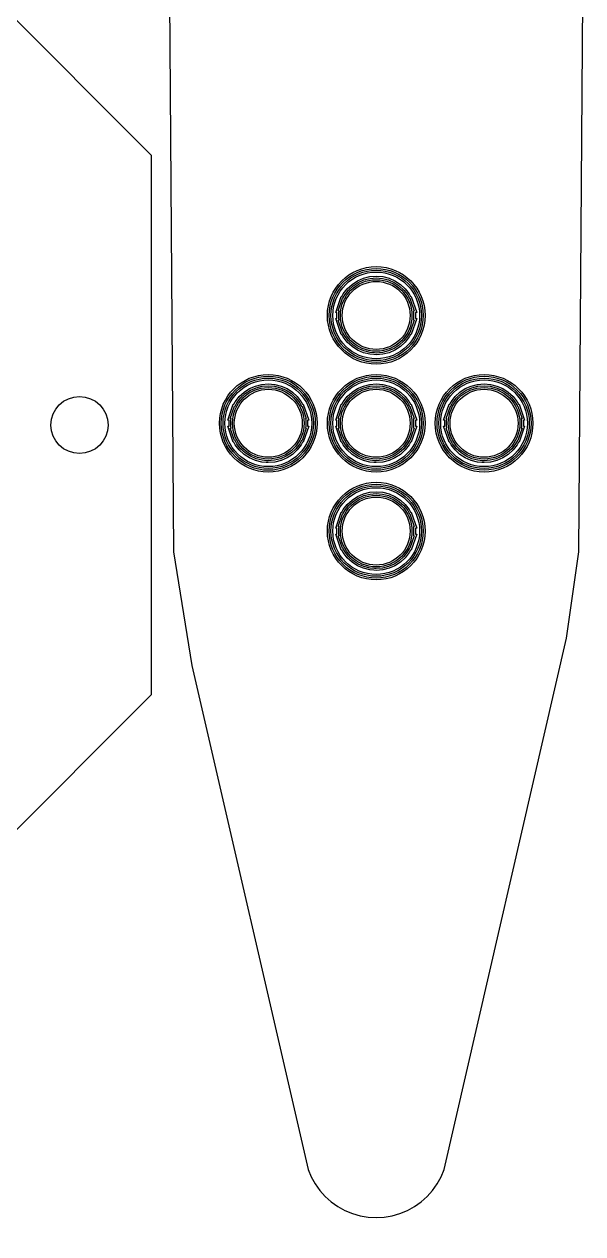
# Model space of a CAD drawing. Header units: millimetres. Extents: x -214 to 214, y -114 to 114.
# Drawn here: x 123.5 to 154.6, y -113.5 to -46.2 of the extents above; entities that cross this region are included whole.
import ezdxf

# ---------------------------------------------------------------- set-up
doc = ezdxf.new("R2010")
doc.units = ezdxf.units.MM
doc.layers.add('1', color=7, linetype='CONTINUOUS')

msp = doc.modelspace()

# ---------------------------------------------------------------- linework, layer by layer
at = {"layer": '1', "color": 0}
for p, q in [((130.582, -53.496), (100.576, -23.49)), ((131.582, -44.841), (131.795, -75.565)), ((154.348, -75.566), (154.561, -44.842)), ((130.582, -83.504), (130.582, -53.496)), ((131.795, -75.565), (132.819, -81.876)), ((153.648, -80.353), (154.348, -75.566)), ((146.854, -109.926), (153.648, -80.353)), ((132.819, -81.876), (139.289, -109.926)), ((100.576, -113.51), (130.582, -83.504)), ((139.289, -109.926), (139.461, -110.34)), ((139.461, -110.34), (139.679, -110.733)), ((146.464, -110.733), (146.682, -110.34)), ((146.682, -110.34), (146.854, -109.926)), ((139.679, -110.733), (139.939, -111.099)), ((146.204, -111.099), (146.464, -110.733)), ((139.939, -111.099), (140.238, -111.434)), ((140.238, -111.434), (140.574, -111.734)), ((140.574, -111.734), (140.94, -111.993)), ((145.203, -111.993), (145.569, -111.734)), ((145.569, -111.734), (145.905, -111.434)), ((145.905, -111.434), (146.204, -111.099)), ((140.94, -111.993), (141.334, -112.21)), ((141.334, -112.21), (141.749, -112.382)), ((141.749, -112.382), (142.18, -112.506)), ((143.963, -112.506), (144.394, -112.382)), ((144.394, -112.382), (144.809, -112.21)), ((144.809, -112.21), (145.203, -111.993)), ((142.18, -112.506), (142.623, -112.581)), ((142.623, -112.581), (143.072, -112.607)), ((143.072, -112.607), (143.52, -112.581)), ((143.52, -112.581), (143.963, -112.506))]:
    msp.add_line(p, q, dxfattribs=at)
at = {"layer": '1', "color": 1}
for p, q in [((141.726, -60.674), (142.028, -60.476)), ((141.788, -60.753), (142.076, -60.564)), ((142.028, -60.476), (142.359, -60.331)), ((142.076, -60.564), (142.392, -60.426)), ((142.359, -60.331), (142.711, -60.242)), ((142.392, -60.426), (142.728, -60.341)), ((142.711, -60.242), (143.072, -60.212)), ((142.728, -60.341), (143.072, -60.312)), ((143.072, -60.212), (143.432, -60.242)), ((143.072, -60.312), (143.415, -60.341)), ((143.415, -60.341), (143.751, -60.426)), ((143.432, -60.242), (143.784, -60.331)), ((143.751, -60.426), (144.068, -60.565)), ((143.784, -60.331), (144.115, -60.476)), ((144.068, -60.565), (144.354, -60.753)), ((144.115, -60.476), (144.416, -60.674)), ((141.162, -61.345), (141.237, -61.206)), ((141.237, -61.206), (141.459, -60.919)), ((141.321, -61.26), (141.533, -60.987)), ((141.459, -60.919), (141.726, -60.674)), ((141.533, -60.987), (141.788, -60.753)), ((144.354, -60.753), (144.61, -60.987)), ((144.416, -60.674), (144.683, -60.919)), ((144.61, -60.987), (144.822, -61.26)), ((144.683, -60.919), (144.906, -61.206)), ((144.906, -61.206), (144.981, -61.345)), ((140.819, -62.239), (141.126, -61.345)), ((140.959, -62.139), (141.197, -61.445)), ((141.126, -61.345), (141.162, -61.345)), ((141.197, -61.445), (141.221, -61.445)), ((141.221, -61.445), (141.321, -61.26)), ((144.822, -61.26), (144.922, -61.445)), ((144.922, -61.445), (144.946, -61.445)), ((144.946, -61.445), (145.184, -62.139)), ((144.981, -61.345), (145.017, -61.345)), ((145.017, -61.345), (145.324, -62.239)), ((140.888, -62.239), (140.819, -62.239)), ((141.126, -63.461), (140.819, -62.567)), ((140.819, -62.567), (140.888, -62.567)), ((140.888, -62.567), (140.888, -62.239)), ((141.003, -62.139), (140.959, -62.139)), ((140.988, -62.229), (141.003, -62.139)), ((140.988, -62.575), (140.988, -62.229)), ((141.004, -62.667), (140.988, -62.575)), ((145.324, -62.567), (145.017, -63.461)), ((145.184, -62.139), (145.139, -62.139)), ((145.139, -62.139), (145.155, -62.231)), ((145.155, -62.577), (145.14, -62.667)), ((145.155, -62.231), (145.155, -62.577)), ((145.324, -62.239), (145.255, -62.239)), ((145.255, -62.239), (145.255, -62.567)), ((145.255, -62.567), (145.324, -62.567)), ((141.197, -63.361), (140.959, -62.667)), ((140.959, -62.667), (141.004, -62.667)), ((145.184, -62.667), (144.946, -63.361)), ((145.14, -62.667), (145.184, -62.667)), ((141.162, -63.461), (141.126, -63.461)), ((141.237, -63.6), (141.162, -63.461)), ((141.221, -63.361), (141.197, -63.361)), ((141.321, -63.546), (141.221, -63.361)), ((141.459, -63.887), (141.237, -63.6)), ((141.533, -63.819), (141.321, -63.546)), ((141.726, -64.132), (141.459, -63.887)), ((141.788, -64.053), (141.533, -63.819)), ((144.609, -63.82), (144.354, -64.053)), ((144.682, -63.888), (144.416, -64.132)), ((144.821, -63.547), (144.609, -63.82)), ((144.905, -63.601), (144.682, -63.888)), ((144.921, -63.361), (144.821, -63.547)), ((144.981, -63.461), (144.905, -63.601)), ((144.946, -63.361), (144.921, -63.361)), ((145.017, -63.461), (144.981, -63.461)), ((142.028, -64.33), (141.726, -64.132)), ((142.076, -64.242), (141.788, -64.053)), ((142.359, -64.475), (142.028, -64.33)), ((142.392, -64.38), (142.076, -64.242)), ((142.712, -64.564), (142.359, -64.475)), ((142.728, -64.465), (142.392, -64.38)), ((142.944, -64.583), (142.712, -64.564)), ((142.97, -64.484), (142.728, -64.465)), ((143.071, -64.594), (142.944, -64.583)), ((142.971, -64.485), (142.97, -64.484)), ((143.071, -64.494), (142.971, -64.485)), ((143.415, -64.465), (143.071, -64.494)), ((143.432, -64.564), (143.071, -64.594)), ((143.751, -64.38), (143.415, -64.465)), ((143.784, -64.475), (143.432, -64.564)), ((144.068, -64.241), (143.751, -64.38)), ((144.115, -64.33), (143.784, -64.475)), ((144.354, -64.053), (144.068, -64.241)), ((144.416, -64.132), (144.115, -64.33)), ((135.726, -66.674), (136.028, -66.476)), ((135.788, -66.753), (136.076, -66.564)), ((136.028, -66.476), (136.359, -66.331)), ((136.076, -66.564), (136.392, -66.426)), ((136.359, -66.331), (136.711, -66.242)), ((136.392, -66.426), (136.728, -66.341)), ((136.711, -66.242), (137.072, -66.212)), ((136.728, -66.341), (137.072, -66.312)), ((137.072, -66.212), (137.432, -66.242)), ((137.072, -66.312), (137.415, -66.341)), ((137.415, -66.341), (137.751, -66.426)), ((137.432, -66.242), (137.784, -66.331)), ((137.751, -66.426), (138.068, -66.565)), ((137.784, -66.331), (138.115, -66.476)), ((138.068, -66.565), (138.354, -66.753)), ((138.115, -66.476), (138.416, -66.674)), ((141.726, -66.674), (142.028, -66.476)), ((141.788, -66.753), (142.076, -66.564)), ((142.028, -66.476), (142.359, -66.331)), ((142.076, -66.564), (142.392, -66.426)), ((142.359, -66.331), (142.711, -66.242)), ((142.392, -66.426), (142.728, -66.341)), ((142.711, -66.242), (143.072, -66.212)), ((142.728, -66.341), (143.072, -66.312)), ((143.072, -66.212), (143.432, -66.242)), ((143.072, -66.312), (143.415, -66.341)), ((143.415, -66.341), (143.751, -66.426)), ((143.432, -66.242), (143.784, -66.331)), ((143.751, -66.426), (144.068, -66.565)), ((143.784, -66.331), (144.115, -66.476)), ((144.068, -66.565), (144.354, -66.753)), ((144.115, -66.476), (144.416, -66.674)), ((147.726, -66.674), (148.028, -66.476)), ((147.788, -66.753), (148.076, -66.564)), ((148.028, -66.476), (148.359, -66.331)), ((148.076, -66.564), (148.392, -66.426)), ((148.359, -66.331), (148.711, -66.242)), ((148.392, -66.426), (148.728, -66.341)), ((148.711, -66.242), (149.072, -66.212)), ((148.728, -66.341), (149.072, -66.312)), ((149.072, -66.212), (149.432, -66.242)), ((149.072, -66.312), (149.415, -66.341)), ((149.415, -66.341), (149.751, -66.426)), ((149.432, -66.242), (149.784, -66.331)), ((149.751, -66.426), (150.068, -66.565)), ((149.784, -66.331), (150.115, -66.476)), ((150.068, -66.565), (150.354, -66.753)), ((150.115, -66.476), (150.416, -66.674)), ((135.162, -67.345), (135.237, -67.206)), ((135.221, -67.445), (135.321, -67.26)), ((135.237, -67.206), (135.459, -66.919)), ((135.321, -67.26), (135.533, -66.987)), ((135.459, -66.919), (135.726, -66.674)), ((135.533, -66.987), (135.788, -66.753)), ((138.354, -66.753), (138.61, -66.987)), ((138.416, -66.674), (138.683, -66.919)), ((138.61, -66.987), (138.822, -67.26)), ((138.683, -66.919), (138.906, -67.206)), ((138.822, -67.26), (138.922, -67.445)), ((138.906, -67.206), (138.981, -67.345)), ((141.162, -67.345), (141.237, -67.206)), ((141.221, -67.445), (141.321, -67.26)), ((141.237, -67.206), (141.459, -66.919)), ((141.321, -67.26), (141.533, -66.987)), ((141.459, -66.919), (141.726, -66.674)), ((141.533, -66.987), (141.788, -66.753)), ((144.354, -66.753), (144.61, -66.987)), ((144.416, -66.674), (144.683, -66.919)), ((144.61, -66.987), (144.822, -67.26)), ((144.683, -66.919), (144.906, -67.206)), ((144.822, -67.26), (144.922, -67.445)), ((144.906, -67.206), (144.981, -67.345)), ((147.162, -67.345), (147.237, -67.206)), ((147.221, -67.445), (147.321, -67.26)), ((147.237, -67.206), (147.459, -66.919)), ((147.321, -67.26), (147.533, -66.987)), ((147.459, -66.919), (147.726, -66.674)), ((147.533, -66.987), (147.788, -66.753)), ((150.354, -66.753), (150.61, -66.987)), ((150.416, -66.674), (150.683, -66.919)), ((150.61, -66.987), (150.822, -67.26)), ((150.683, -66.919), (150.906, -67.206)), ((150.822, -67.26), (150.922, -67.445)), ((150.906, -67.206), (150.981, -67.345)), ((134.819, -68.239), (135.126, -67.345)), ((134.959, -68.139), (135.197, -67.445)), ((135.126, -67.345), (135.162, -67.345)), ((135.197, -67.445), (135.221, -67.445)), ((138.922, -67.445), (138.946, -67.445)), ((138.946, -67.445), (139.184, -68.139)), ((138.981, -67.345), (139.017, -67.345)), ((139.017, -67.345), (139.324, -68.239)), ((140.819, -68.239), (141.126, -67.345)), ((140.959, -68.139), (141.197, -67.445)), ((141.126, -67.345), (141.162, -67.345)), ((141.197, -67.445), (141.221, -67.445)), ((144.922, -67.445), (144.946, -67.445)), ((144.946, -67.445), (145.184, -68.139)), ((144.981, -67.345), (145.017, -67.345)), ((145.017, -67.345), (145.324, -68.239)), ((146.819, -68.239), (147.126, -67.345)), ((146.959, -68.139), (147.197, -67.445)), ((147.126, -67.345), (147.162, -67.345)), ((147.197, -67.445), (147.221, -67.445)), ((150.922, -67.445), (150.946, -67.445)), ((150.946, -67.445), (151.184, -68.139)), ((150.981, -67.345), (151.017, -67.345)), ((151.017, -67.345), (151.324, -68.239)), ((134.888, -68.239), (134.819, -68.239)), ((135.126, -69.461), (134.819, -68.567)), ((134.819, -68.567), (134.888, -68.567)), ((134.888, -68.567), (134.888, -68.239)), ((135.003, -68.139), (134.959, -68.139)), ((134.988, -68.229), (135.003, -68.139)), ((134.988, -68.575), (134.988, -68.229)), ((135.004, -68.667), (134.988, -68.575)), ((139.324, -68.567), (139.017, -69.461)), ((139.184, -68.139), (139.139, -68.139)), ((139.139, -68.139), (139.155, -68.231)), ((139.155, -68.577), (139.14, -68.667)), ((139.155, -68.231), (139.155, -68.577)), ((139.324, -68.239), (139.255, -68.239)), ((139.255, -68.239), (139.255, -68.567)), ((139.255, -68.567), (139.324, -68.567)), ((140.888, -68.239), (140.819, -68.239)), ((141.126, -69.461), (140.819, -68.567)), ((140.819, -68.567), (140.888, -68.567)), ((140.888, -68.567), (140.888, -68.239)), ((141.003, -68.139), (140.959, -68.139)), ((140.988, -68.229), (141.003, -68.139)), ((140.988, -68.575), (140.988, -68.229)), ((141.004, -68.667), (140.988, -68.575)), ((145.324, -68.567), (145.017, -69.461)), ((145.184, -68.139), (145.139, -68.139)), ((145.139, -68.139), (145.155, -68.231)), ((145.155, -68.577), (145.14, -68.667)), ((145.155, -68.231), (145.155, -68.577)), ((145.324, -68.239), (145.255, -68.239)), ((145.255, -68.239), (145.255, -68.567)), ((145.255, -68.567), (145.324, -68.567)), ((146.888, -68.239), (146.819, -68.239)), ((147.126, -69.461), (146.819, -68.567)), ((146.819, -68.567), (146.888, -68.567)), ((146.888, -68.567), (146.888, -68.239)), ((147.003, -68.139), (146.959, -68.139)), ((146.988, -68.229), (147.003, -68.139)), ((146.988, -68.575), (146.988, -68.229)), ((147.004, -68.667), (146.988, -68.575)), ((151.324, -68.567), (151.017, -69.461)), ((151.184, -68.139), (151.139, -68.139)), ((151.139, -68.139), (151.155, -68.231)), ((151.155, -68.577), (151.14, -68.667)), ((151.155, -68.231), (151.155, -68.577)), ((151.324, -68.239), (151.255, -68.239)), ((151.255, -68.239), (151.255, -68.567)), ((151.255, -68.567), (151.324, -68.567)), ((135.197, -69.361), (134.959, -68.667)), ((134.959, -68.667), (135.004, -68.667)), ((139.184, -68.667), (138.946, -69.361)), ((139.14, -68.667), (139.184, -68.667)), ((141.197, -69.361), (140.959, -68.667)), ((140.959, -68.667), (141.004, -68.667)), ((145.184, -68.667), (144.946, -69.361)), ((145.14, -68.667), (145.184, -68.667)), ((147.197, -69.361), (146.959, -68.667)), ((146.959, -68.667), (147.004, -68.667)), ((151.184, -68.667), (150.946, -69.361)), ((151.14, -68.667), (151.184, -68.667)), ((135.162, -69.461), (135.126, -69.461)), ((135.237, -69.6), (135.162, -69.461)), ((135.221, -69.361), (135.197, -69.361)), ((135.321, -69.546), (135.221, -69.361)), ((135.459, -69.887), (135.237, -69.6)), ((135.533, -69.819), (135.321, -69.546)), ((135.726, -70.132), (135.459, -69.887)), ((135.788, -70.053), (135.533, -69.819)), ((138.609, -69.82), (138.354, -70.053)), ((138.682, -69.888), (138.416, -70.132)), ((138.821, -69.547), (138.609, -69.82)), ((138.905, -69.601), (138.682, -69.888)), ((138.921, -69.361), (138.821, -69.547)), ((138.981, -69.461), (138.905, -69.601)), ((138.946, -69.361), (138.921, -69.361)), ((139.017, -69.461), (138.981, -69.461)), ((141.162, -69.461), (141.126, -69.461)), ((141.237, -69.6), (141.162, -69.461)), ((141.221, -69.361), (141.197, -69.361)), ((141.321, -69.546), (141.221, -69.361)), ((141.459, -69.887), (141.237, -69.6)), ((141.533, -69.819), (141.321, -69.546)), ((141.726, -70.132), (141.459, -69.887)), ((141.788, -70.053), (141.533, -69.819)), ((144.609, -69.82), (144.354, -70.053)), ((144.682, -69.888), (144.416, -70.132)), ((144.821, -69.547), (144.609, -69.82)), ((144.905, -69.601), (144.682, -69.888)), ((144.921, -69.361), (144.821, -69.547)), ((144.981, -69.461), (144.905, -69.601)), ((144.946, -69.361), (144.921, -69.361)), ((145.017, -69.461), (144.981, -69.461)), ((147.162, -69.461), (147.126, -69.461)), ((147.237, -69.6), (147.162, -69.461)), ((147.221, -69.361), (147.197, -69.361)), ((147.321, -69.546), (147.221, -69.361)), ((147.459, -69.887), (147.237, -69.6)), ((147.533, -69.819), (147.321, -69.546)), ((147.726, -70.132), (147.459, -69.887)), ((147.788, -70.053), (147.533, -69.819)), ((150.609, -69.82), (150.354, -70.053)), ((150.682, -69.888), (150.416, -70.132)), ((150.821, -69.547), (150.609, -69.82)), ((150.905, -69.601), (150.682, -69.888)), ((150.921, -69.361), (150.821, -69.547)), ((150.981, -69.461), (150.905, -69.601)), ((150.946, -69.361), (150.921, -69.361)), ((151.017, -69.461), (150.981, -69.461)), ((136.028, -70.33), (135.726, -70.132)), ((136.076, -70.242), (135.788, -70.053)), ((136.359, -70.475), (136.028, -70.33)), ((136.392, -70.38), (136.076, -70.242)), ((136.712, -70.564), (136.359, -70.475)), ((136.728, -70.465), (136.392, -70.38)), ((136.944, -70.583), (136.712, -70.564)), ((136.97, -70.484), (136.728, -70.465)), ((137.071, -70.594), (136.944, -70.583)), ((136.971, -70.485), (136.97, -70.484)), ((137.071, -70.494), (136.971, -70.485)), ((137.415, -70.465), (137.071, -70.494)), ((137.432, -70.564), (137.071, -70.594)), ((137.751, -70.38), (137.415, -70.465)), ((137.784, -70.475), (137.432, -70.564)), ((138.068, -70.241), (137.751, -70.38)), ((138.115, -70.33), (137.784, -70.475)), ((138.354, -70.053), (138.068, -70.241)), ((138.416, -70.132), (138.115, -70.33)), ((142.028, -70.33), (141.726, -70.132)), ((142.076, -70.242), (141.788, -70.053)), ((142.359, -70.475), (142.028, -70.33)), ((142.392, -70.38), (142.076, -70.242)), ((142.712, -70.564), (142.359, -70.475)), ((142.728, -70.465), (142.392, -70.38)), ((142.944, -70.583), (142.712, -70.564)), ((142.97, -70.484), (142.728, -70.465)), ((143.071, -70.594), (142.944, -70.583)), ((142.971, -70.485), (142.97, -70.484)), ((143.071, -70.494), (142.971, -70.485)), ((143.415, -70.465), (143.071, -70.494)), ((143.432, -70.564), (143.071, -70.594)), ((143.751, -70.38), (143.415, -70.465)), ((143.784, -70.475), (143.432, -70.564)), ((144.068, -70.241), (143.751, -70.38)), ((144.115, -70.33), (143.784, -70.475)), ((144.354, -70.053), (144.068, -70.241)), ((144.416, -70.132), (144.115, -70.33)), ((148.028, -70.33), (147.726, -70.132)), ((148.076, -70.242), (147.788, -70.053)), ((148.359, -70.475), (148.028, -70.33)), ((148.392, -70.38), (148.076, -70.242)), ((148.712, -70.564), (148.359, -70.475)), ((148.728, -70.465), (148.392, -70.38)), ((148.944, -70.583), (148.712, -70.564)), ((148.97, -70.484), (148.728, -70.465)), ((149.071, -70.594), (148.944, -70.583)), ((148.971, -70.485), (148.97, -70.484)), ((149.071, -70.494), (148.971, -70.485)), ((149.415, -70.465), (149.071, -70.494)), ((149.432, -70.564), (149.071, -70.594)), ((149.751, -70.38), (149.415, -70.465)), ((149.784, -70.475), (149.432, -70.564)), ((150.068, -70.241), (149.751, -70.38)), ((150.115, -70.33), (149.784, -70.475)), ((150.354, -70.053), (150.068, -70.241)), ((150.416, -70.132), (150.115, -70.33)), ((141.459, -72.919), (141.726, -72.674)), ((141.726, -72.674), (142.028, -72.476)), ((141.788, -72.753), (142.076, -72.564)), ((142.028, -72.476), (142.359, -72.331)), ((142.076, -72.564), (142.392, -72.426)), ((142.359, -72.331), (142.711, -72.242)), ((142.392, -72.426), (142.728, -72.341)), ((142.711, -72.242), (143.072, -72.212)), ((142.728, -72.341), (143.072, -72.312)), ((143.072, -72.212), (143.432, -72.242)), ((143.072, -72.312), (143.415, -72.341)), ((143.415, -72.341), (143.751, -72.426)), ((143.432, -72.242), (143.784, -72.331)), ((143.751, -72.426), (144.068, -72.565)), ((143.784, -72.331), (144.115, -72.476)), ((144.068, -72.565), (144.354, -72.753)), ((144.115, -72.476), (144.416, -72.674)), ((144.416, -72.674), (144.683, -72.919)), ((140.819, -74.239), (141.126, -73.345)), ((141.126, -73.345), (141.162, -73.345)), ((141.162, -73.345), (141.237, -73.206)), ((141.221, -73.445), (141.321, -73.26)), ((141.237, -73.206), (141.459, -72.919)), ((141.321, -73.26), (141.533, -72.987)), ((141.533, -72.987), (141.788, -72.753)), ((144.354, -72.753), (144.61, -72.987)), ((144.61, -72.987), (144.822, -73.26)), ((144.683, -72.919), (144.906, -73.206)), ((144.822, -73.26), (144.922, -73.445)), ((144.906, -73.206), (144.981, -73.345)), ((144.981, -73.345), (145.017, -73.345)), ((145.017, -73.345), (145.324, -74.239)), ((140.959, -74.139), (141.197, -73.445)), ((141.197, -73.445), (141.221, -73.445)), ((144.922, -73.445), (144.946, -73.445)), ((144.946, -73.445), (145.184, -74.139)), ((140.888, -74.239), (140.819, -74.239)), ((141.126, -75.461), (140.819, -74.567)), ((140.819, -74.567), (140.888, -74.567)), ((140.888, -74.567), (140.888, -74.239)), ((141.003, -74.139), (140.959, -74.139)), ((141.197, -75.361), (140.959, -74.667)), ((140.959, -74.667), (141.004, -74.667)), ((140.988, -74.229), (141.003, -74.139)), ((140.988, -74.575), (140.988, -74.229)), ((141.004, -74.667), (140.988, -74.575)), ((145.184, -74.667), (144.946, -75.361)), ((145.324, -74.567), (145.017, -75.461)), ((145.184, -74.139), (145.139, -74.139)), ((145.139, -74.139), (145.155, -74.231)), ((145.155, -74.577), (145.14, -74.667)), ((145.14, -74.667), (145.184, -74.667)), ((145.155, -74.231), (145.155, -74.577)), ((145.324, -74.239), (145.255, -74.239)), ((145.255, -74.239), (145.255, -74.567)), ((145.255, -74.567), (145.324, -74.567)), ((141.221, -75.361), (141.197, -75.361)), ((141.321, -75.546), (141.221, -75.361)), ((144.921, -75.361), (144.821, -75.547)), ((144.946, -75.361), (144.921, -75.361)), ((141.162, -75.461), (141.126, -75.461)), ((141.237, -75.6), (141.162, -75.461)), ((141.459, -75.887), (141.237, -75.6)), ((141.533, -75.819), (141.321, -75.546)), ((141.726, -76.132), (141.459, -75.887)), ((141.788, -76.053), (141.533, -75.819)), ((142.076, -76.242), (141.788, -76.053)), ((144.354, -76.053), (144.068, -76.241)), ((144.609, -75.82), (144.354, -76.053)), ((144.682, -75.888), (144.416, -76.132)), ((144.821, -75.547), (144.609, -75.82)), ((144.905, -75.601), (144.682, -75.888)), ((144.981, -75.461), (144.905, -75.601)), ((145.017, -75.461), (144.981, -75.461)), ((142.028, -76.33), (141.726, -76.132)), ((142.359, -76.475), (142.028, -76.33)), ((142.392, -76.38), (142.076, -76.242)), ((142.712, -76.564), (142.359, -76.475)), ((142.728, -76.465), (142.392, -76.38)), ((142.944, -76.583), (142.712, -76.564)), ((142.97, -76.484), (142.728, -76.465)), ((143.071, -76.594), (142.944, -76.583)), ((142.971, -76.485), (142.97, -76.484)), ((143.071, -76.494), (142.971, -76.485)), ((143.415, -76.465), (143.071, -76.494)), ((143.432, -76.564), (143.071, -76.594)), ((143.751, -76.38), (143.415, -76.465)), ((143.784, -76.475), (143.432, -76.564)), ((144.068, -76.241), (143.751, -76.38)), ((144.115, -76.33), (143.784, -76.475)), ((144.416, -76.132), (144.115, -76.33))]:
    msp.add_line(p, q, dxfattribs=at)
for centre, radius in [((143.071, -62.402), 2.715), ((143.071, -62.403), 2.614), ((143.071, -62.402), 2.514), ((143.071, -62.403), 2.414), ((143.071, -62.402), 1.991), ((143.071, -62.402), 1.89), ((137.071, -68.402), 2.715), ((137.071, -68.403), 2.614), ((137.071, -68.402), 2.514), ((143.071, -68.402), 2.715), ((143.071, -68.403), 2.614), ((143.071, -68.402), 2.514), ((149.071, -68.402), 2.715), ((149.071, -68.402), 2.614), ((149.071, -68.403), 2.514), ((137.071, -68.403), 2.414), ((137.071, -68.402), 1.991), ((137.071, -68.402), 1.89), ((143.071, -68.403), 2.414), ((143.071, -68.402), 1.991), ((143.071, -68.402), 1.89), ((149.071, -68.402), 2.414), ((149.071, -68.402), 1.991), ((149.071, -68.402), 1.89), ((143.071, -74.402), 2.715), ((143.071, -74.403), 2.614), ((143.071, -74.402), 2.514), ((143.071, -74.403), 2.414), ((143.071, -74.402), 1.991), ((143.071, -74.402), 1.89)]:
    msp.add_circle(centre, radius, dxfattribs=at)
at = {"layer": '1', "color": 0}
for centre, radius in [((143.071, -62.402), 1.89), ((137.071, -68.402), 1.89), ((143.071, -68.402), 1.89), ((149.071, -68.402), 1.89), ((126.572, -68.499), 1.59), ((143.071, -74.402), 1.89)]:
    msp.add_circle(centre, radius, dxfattribs=at)

doc.saveas('drawing.dxf')
